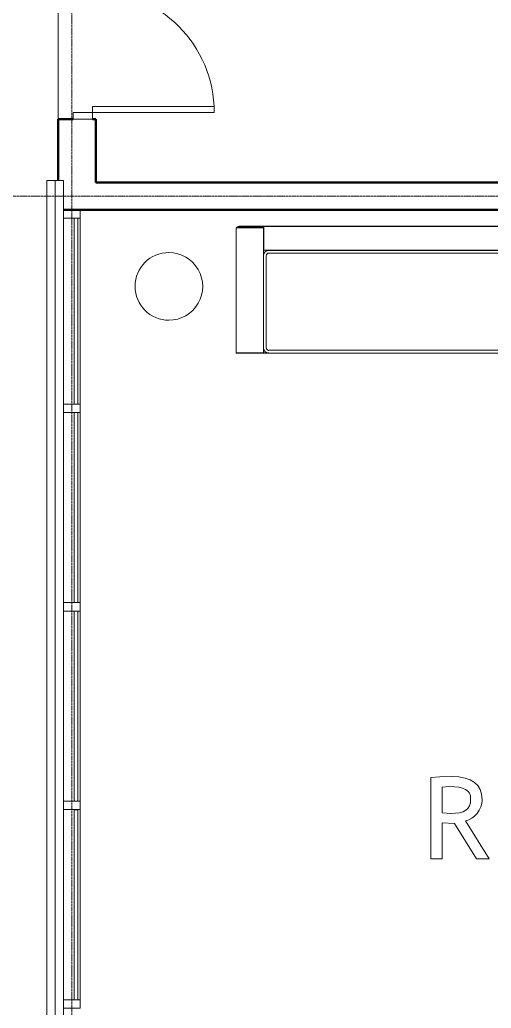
# Model space of a CAD drawing. Header units: inches. Extents: x -1714 to 6424, y -1550 to 970.
# Drawn here: x -1420.2 to -1280.9, y -112.8 to 179.3 of the extents above; entities that cross this region are included whole.
import ezdxf

# ---------------------------------------------------------------- set-up
doc = ezdxf.new("R2010")
doc.units = ezdxf.units.IN
doc.header["$MEASUREMENT"] = 0
doc.linetypes.add('Grid Line 1_2_', pattern=[0.875, 0.5, -0.125, 0.125, -0.125])
for name, color, linetype, lineweight in [('A-DOOR', 31, 'Continuous', 13), ('A-DOOR-FRAM', 31, 'Continuous', 20), ('A-FLOR', 192, 'Continuous', 13), ('A-GENM', 13, 'Continuous', 9), ('A-GLAZ-CURT', 52, 'Continuous', 9), ('A-GLAZ-CWMG', 51, 'Continuous', 9), ('A-WALL', 113, 'Continuous', 13), ('I-FURN', 30, 'Continuous', 9), ('Q-SPCQ', 91, 'Continuous', 9), ('S-BEAM', 12, 'Continuous', 9), ('S-GRID', 1, 'Continuous', 9)]:
    doc.layers.add(name, color=color, linetype=linetype, lineweight=lineweight)

# ---------------------------------------------------------------- blocks, each defined once
blk = doc.blocks.new('System Panel - Glazed-1422706-L1 - Architectural')
at = {"layer": 'A-GLAZ-CURT', "lineweight": 13}
for p, q in [((27.47, 1.75), (-27.47, 1.75)), ((-27.47, 1.75), (-27.47, 0.75)), ((-27.47, 0.75), (27.47, 0.75)), ((27.47, 0.75), (27.47, 1.75))]:
    blk.add_line(p, q, dxfattribs=at)
blk = doc.blocks.new('System Panel - Glazed-1422707-L1 - Architectural')
at = {"layer": 'A-GLAZ-CURT', "lineweight": 13}
for p, q in [((28.09, 1.75), (-28.09, 1.75)), ((-28.09, 1.75), (-28.09, 0.75)), ((-28.09, 0.75), (28.09, 0.75)), ((28.09, 0.75), (28.09, 1.75))]:
    blk.add_line(p, q, dxfattribs=at)
blk = doc.blocks.new('Rectangular Mullion - 2_5_ x 5_ rectangular-1422700-L1 - Architectural')
at = {"layer": 'A-GLAZ-CWMG'}
blk.add_line((-1402.35, 65.77), (-1402.35, 120.71), dxfattribs=at)
blk = doc.blocks.new('Rectangular Mullion - 2_5_ x 5_ rectangular-1422701-L1 - Architectural')
at = {"layer": 'A-GLAZ-CWMG'}
blk.add_line((-1402.35, 7.08), (-1402.35, 63.27), dxfattribs=at)
blk = doc.blocks.new('Rectangular Mullion - 2_5_ x 5_ rectangular-1362697-L1 - Architectural')
at = {"layer": 'A-GLAZ-CWMG', "lineweight": 20}
for p, q in [((-2.5, 2.41), (-2.5, -2.5)), ((0, -2.5), (0, 2.41)), ((-2.5, -2.5), (0, -2.5))]:
    blk.add_line(p, q, dxfattribs=at)
blk = doc.blocks.new('Rectangular Mullion - 2_5_ x 5_ rectangular-1362690-L1 - Architectural')
at = {"layer": 'A-GLAZ-CWMG', "lineweight": 20}
for p, q in [((-1.25, -2.5), (-1.25, 2.41)), ((1.25, 2.41), (1.25, -2.5)), ((1.25, -2.5), (-1.25, -2.5))]:
    blk.add_line(p, q, dxfattribs=at)
blk = doc.blocks.new('Kawneer Versoleil Sunshade - 6_ Blade At 5_-1421183-L1 - Architectural')
at = {"layer": 'A-GENM'}
for p, q in [((-181.02, 2.5), (-181.02, -2.5)), ((187.64, 2.5), (-181.02, 2.5)), ((187.64, 2.5), (-181.02, 2.5)), ((-181.02, -2.5), (187.64, -2.5))]:
    blk.add_line(p, q, dxfattribs=at)
at = {"layer": 'S-BEAM'}
for p, q in [((-181.02, 2.5), (-181.02, -2.5)), ((187.64, 2.5), (-181.02, 2.5)), ((-181.02, 0), (187.64, 0)), ((-181.02, -2.5), (187.64, -2.5))]:
    blk.add_line(p, q, dxfattribs=at)
blk = doc.blocks.new('Door-Passage-Double-Flush - 72_ x 84_-1426335-L1 - Architectural')
at = {"layer": 'A-DOOR', "lineweight": 20}
for p, q in [((-36, 4.8125), (-36, 40.8125)), ((-36, 40.8125), (-34.25, 40.8125)), ((-34.25, 40.8125), (-34.25, 4.8125)), ((36, 40.8125), (34.25, 40.8125)), ((34.25, 40.8125), (34.25, 4.8125)), ((36, 4.8125), (36, 40.8125)), ((-34.25, 4.8125), (-36, 4.8125)), ((34.25, 4.8125), (36, 4.8125))]:
    blk.add_line(p, q, dxfattribs=at)
at = {"layer": 'A-DOOR', "lineweight": 9}
for centre, start, end in [((-36, 4.8125), 360, 90), ((36, 4.8125), 90, 180)]:
    blk.add_arc(centre, 36, start, end, dxfattribs=at)
at = {"layer": 'A-DOOR-FRAM'}
for p, q in [((-36, 4.8125), (-38, 4.8125)), ((-38, 4.8125), (-38, -0.9375)), ((-36, -0.9375), (-36, 4.8125)), ((36, 4.8125), (36, -0.9375)), ((38, 4.8125), (36, 4.8125)), ((38, -0.9375), (38, 4.8125)), ((-38, -0.9375), (-36, -0.9375)), ((36, -0.9375), (38, -0.9375))]:
    blk.add_line(p, q, dxfattribs=at)
blk = doc.blocks.new('3_Seater_Sofa_-_Fully_Parametric_16203 _1_ - 3_Seater_Sofa_-_Fully_Parametric_16203 _1_-V4-L1 - Architectural')
at = {"layer": 'I-FURN'}
for p, q in [((81.95, 37.44), (-81.95, 37.44)), ((79.58, 37.43), (1.57, 37.43)), ((79.58, 36.61), (1.57, 36.61)), ((79.58, 36.61), (1.57, 36.61)), ((79.68, 37.4), (79.62, 37.4)), ((81.16, 37.4), (79.79, 37.4)), ((80.37, 8.66), (80.37, 35.83)), ((80.37, 8.66), (80.37, 35.83)), ((81.16, 36.61), (80.97, 36.61)), ((81.16, 36.61), (80.97, 36.61)), ((81.16, 37.4), (81.16, 3.92)), ((82.65, 37.4), (81.16, 37.4)), ((81.18, 8.66), (81.18, 35.83)), ((85.88, 37.44), (81.95, 37.44)), ((83.24, 37.4), (82.65, 37.4)), ((88.55, 37.4), (83.24, 37.4)), ((87.24, 37.44), (86.22, 37.44)), ((88.44, 37.44), (87.57, 37.44)), ((88.54, 37.4), (88.5, 37.41)), ((89.03, 37.4), (88.55, 37.4)), ((89.23, 37.4), (89.03, 37.4)), ((89.23, 0.39), (89.23, 37.4)), ((89.27, 0.98), (89.27, 36.42)), ((81.12, 7.03), (-81.12, 7.03)), ((1.57, 7.87), (79.58, 7.87)), ((1.57, 7.87), (79.58, 7.87)), ((1.57, 7.06), (79.58, 7.06)), ((81.12, 4.66), (81.12, 7.03)), ((81.08, 3.92), (81.08, 0.79)), ((81.12, 4.12), (81.12, 4.66)), ((81.12, 3.92), (81.12, 4.11)), ((81.12, 3.92), (81.12, 0.79)), ((81.16, 0.79), (81.16, 3.92)), ((-81.12, 0), (81.12, 0)), ((81.12, 0.58), (81.12, 0.79)), ((81.12, 0), (81.12, 0.52)), ((81.12, 0), (88.25, 0)), ((81.16, 0.79), (81.16, 0.39)), ((81.16, 0.39), (82.65, 0.39)), ((81.2, 0.43), (81.2, 0.43)), ((81.95, 0.35), (84.21, 0.35)), ((82.65, 0.39), (83.24, 0.39)), ((83.24, 0.39), (88.55, 0.39)), ((84.54, 0.35), (85.55, 0.35)), ((85.89, 0.35), (88.44, 0.35)), ((88.55, 0.39), (89.03, 0.39)), ((89.03, 0.39), (89.23, 0.39)), ((-88.25, -0.04), (88.25, -0.04))]:
    blk.add_line(p, q, dxfattribs=at)
at = {"layer": 'I-FURN', "flags": 128}
for points in [[(81.18, 35.83), (81.18, 35.89), (81.18, 35.95), (81.17, 36.02), (81.16, 36.08), (81.15, 36.14), (81.14, 36.21), (81.12, 36.27), (81.1, 36.33), (81.08, 36.39), (81.06, 36.45), (81.03, 36.51), (81, 36.57), (80.97, 36.62), (80.94, 36.68), (80.91, 36.73), (80.87, 36.78), (80.83, 36.83), (80.79, 36.88), (80.74, 36.93), (80.7, 36.97), (80.65, 37.02), (80.6, 37.06), (80.55, 37.1), (80.5, 37.14), (80.45, 37.17), (80.39, 37.21), (80.34, 37.24), (80.28, 37.27), (80.22, 37.29), (80.16, 37.32), (80.1, 37.34), (80.04, 37.36), (79.98, 37.38), (79.92, 37.39), (79.86, 37.4), (79.79, 37.41), (79.73, 37.42), (79.67, 37.42), (79.6, 37.43), (79.58, 37.43)], [(80.94, 36.68), (80.91, 36.73), (80.87, 36.78), (80.83, 36.83), (80.79, 36.88), (80.74, 36.93), (80.7, 36.97), (80.65, 37.02), (80.6, 37.06), (80.55, 37.1), (80.5, 37.14), (80.45, 37.17), (80.39, 37.21), (80.34, 37.24), (80.28, 37.27), (80.22, 37.29), (80.16, 37.32), (80.1, 37.34), (80.04, 37.36), (79.98, 37.38), (79.92, 37.39), (79.86, 37.4), (79.79, 37.41), (79.73, 37.42), (79.67, 37.42), (79.6, 37.43)], [(81.18, 35.83), (81.18, 35.89), (81.18, 35.95), (81.17, 36.02), (81.16, 36.08), (81.15, 36.14), (81.14, 36.21), (81.12, 36.27), (81.1, 36.33), (81.08, 36.39), (81.06, 36.45), (81.03, 36.51), (81, 36.57), (80.97, 36.62), (80.94, 36.68)], [(81.16, 37.4), (81.16, 37.4), (81.16, 37.4), (81.16, 37.41), (81.16, 37.41), (81.16, 37.41), (81.16, 37.41), (81.16, 37.41), (81.16, 37.41), (81.16, 37.42), (81.16, 37.42), (81.16, 37.42), (81.16, 37.42), (81.16, 37.42), (81.17, 37.42), (81.17, 37.42), (81.17, 37.43), (81.17, 37.43), (81.17, 37.43), (81.17, 37.43), (81.17, 37.43), (81.17, 37.43), (81.17, 37.43), (81.18, 37.43), (81.18, 37.43), (81.18, 37.43), (81.18, 37.44), (81.18, 37.44), (81.18, 37.44), (81.18, 37.44), (81.18, 37.44), (81.19, 37.44), (81.19, 37.44), (81.19, 37.44), (81.19, 37.44), (81.19, 37.44), (81.19, 37.44), (81.2, 37.44), (81.2, 37.44), (81.2, 37.44), (81.2, 37.44)], [(81.2, 37.36), (81.2, 37.36), (81.19, 37.36), (81.19, 37.36), (81.19, 37.36), (81.19, 37.36), (81.19, 37.36), (81.19, 37.36), (81.19, 37.36), (81.18, 37.37), (81.18, 37.37), (81.18, 37.37), (81.18, 37.37), (81.18, 37.37), (81.18, 37.37), (81.18, 37.37), (81.17, 37.37), (81.17, 37.37), (81.17, 37.37), (81.17, 37.37), (81.17, 37.38), (81.17, 37.38), (81.17, 37.38), (81.17, 37.38), (81.17, 37.38), (81.17, 37.38), (81.16, 37.38), (81.16, 37.38), (81.16, 37.39), (81.16, 37.39), (81.16, 37.39), (81.16, 37.39), (81.16, 37.39), (81.16, 37.39), (81.16, 37.39), (81.16, 37.4), (81.16, 37.4), (81.16, 37.4), (81.16, 37.4), (81.16, 37.4)], [(81.2, 37.44), (81.2, 37.44), (81.2, 37.44), (81.2, 37.44), (81.21, 37.44), (81.21, 37.44), (81.22, 37.44), (81.23, 37.44), (81.24, 37.44), (81.25, 37.44), (81.26, 37.44), (81.27, 37.44), (81.28, 37.44), (81.3, 37.44), (81.31, 37.44), (81.33, 37.44), (81.35, 37.44), (81.37, 37.44), (81.38, 37.44), (81.4, 37.44), (81.43, 37.44), (81.45, 37.44), (81.47, 37.44), (81.49, 37.44), (81.52, 37.44), (81.54, 37.44), (81.57, 37.44), (81.59, 37.44), (81.62, 37.44), (81.65, 37.44), (81.68, 37.44), (81.7, 37.44), (81.73, 37.44), (81.76, 37.44), (81.79, 37.44), (81.82, 37.44), (81.85, 37.44), (81.88, 37.44), (81.91, 37.44), (81.94, 37.44), (81.95, 37.44)], [(82.68, 37.44), (82.37, 37.44), (82.09, 37.44), (81.85, 37.44), (81.64, 37.44), (81.48, 37.44), (81.35, 37.44), (81.26, 37.44), (81.21, 37.44), (81.2, 37.44)], [(81.2, 37.36), (81.2, 37.36), (81.2, 37.36)], [(81.2, 37.36), (81.22, 37.36), (81.28, 37.36), (81.37, 37.36), (81.51, 37.36), (81.68, 37.36), (81.9, 37.36), (82.15, 37.36), (82.43, 37.36), (82.68, 37.36)], [(83.25, 37.44), (83.22, 37.44), (83.19, 37.44), (83.16, 37.44), (83.13, 37.44), (83.1, 37.44), (83.08, 37.44), (83.05, 37.44), (83.02, 37.44), (83, 37.44), (82.97, 37.44), (82.95, 37.44), (82.92, 37.44), (82.9, 37.44), (82.88, 37.44), (82.86, 37.44), (82.83, 37.44), (82.82, 37.44), (82.8, 37.44), (82.78, 37.44), (82.76, 37.44), (82.75, 37.44), (82.73, 37.44), (82.72, 37.44), (82.7, 37.44), (82.69, 37.44), (82.68, 37.44)], [(82.68, 37.36), (82.7, 37.36), (82.71, 37.36), (82.72, 37.36), (82.73, 37.36), (82.75, 37.36), (82.77, 37.36), (82.78, 37.36), (82.8, 37.36), (82.82, 37.36), (82.84, 37.36), (82.86, 37.36), (82.88, 37.36), (82.91, 37.36), (82.93, 37.36), (82.95, 37.36), (82.98, 37.36), (83, 37.36), (83.03, 37.36), (83.06, 37.36), (83.08, 37.36), (83.11, 37.36), (83.14, 37.36), (83.17, 37.36), (83.2, 37.36), (83.22, 37.36), (83.25, 37.36)], [(88.54, 37.44), (87.79, 37.44), (87.03, 37.44), (86.28, 37.44), (85.52, 37.44), (84.77, 37.44), (84.02, 37.44), (83.27, 37.44), (83.25, 37.44)], [(83.25, 37.36), (83.99, 37.36), (84.74, 37.36), (85.5, 37.36), (86.25, 37.36), (87.01, 37.36), (87.76, 37.36), (88.52, 37.36), (88.54, 37.36)], [(88.44, 37.44), (88.47, 37.44), (88.5, 37.44), (88.53, 37.44), (88.56, 37.44), (88.59, 37.44), (88.62, 37.44)], [(89.01, 37.44), (88.97, 37.44), (88.92, 37.44), (88.88, 37.44), (88.83, 37.44), (88.79, 37.44), (88.74, 37.44), (88.7, 37.44), (88.65, 37.44), (88.6, 37.44), (88.56, 37.44), (88.54, 37.44)], [(88.54, 37.36), (88.59, 37.36), (88.64, 37.36), (88.69, 37.36), (88.73, 37.36), (88.78, 37.36), (88.82, 37.36), (88.87, 37.36), (88.91, 37.36), (88.95, 37.36), (89, 37.36), (89.01, 37.36)], [(88.96, 37.44), (88.98, 37.44), (89, 37.44), (89.02, 37.44), (89.04, 37.44), (89.06, 37.44), (89.07, 37.44), (89.09, 37.44), (89.1, 37.44), (89.12, 37.44), (89.13, 37.44), (89.14, 37.44), (89.15, 37.44), (89.16, 37.44), (89.17, 37.44), (89.17, 37.44), (89.18, 37.44), (89.18, 37.44), (89.19, 37.44), (89.19, 37.44), (89.19, 37.44)], [(89.19, 37.44), (89.19, 37.44), (89.19, 37.44), (89.19, 37.44), (89.19, 37.44), (89.18, 37.44), (89.18, 37.44), (89.18, 37.44), (89.17, 37.44), (89.17, 37.44), (89.16, 37.44), (89.16, 37.44), (89.15, 37.44), (89.14, 37.44), (89.14, 37.44), (89.13, 37.44), (89.12, 37.44), (89.11, 37.44), (89.1, 37.44), (89.09, 37.44), (89.08, 37.44), (89.07, 37.44), (89.06, 37.44), (89.05, 37.44), (89.04, 37.44), (89.03, 37.44), (89.02, 37.44), (89.01, 37.44)], [(89.01, 37.36), (89.02, 37.36), (89.03, 37.36), (89.04, 37.36), (89.05, 37.36), (89.07, 37.36), (89.08, 37.36), (89.09, 37.36), (89.1, 37.36), (89.11, 37.36), (89.11, 37.36), (89.12, 37.36), (89.13, 37.36), (89.14, 37.36), (89.15, 37.36), (89.15, 37.36), (89.16, 37.36), (89.16, 37.36), (89.17, 37.36), (89.17, 37.36), (89.18, 37.36), (89.18, 37.36), (89.18, 37.36), (89.19, 37.36), (89.19, 37.36), (89.19, 37.36), (89.19, 37.36), (89.19, 37.36)], [(89.19, 37.44), (89.19, 37.44), (89.19, 37.44), (89.2, 37.44), (89.2, 37.44), (89.2, 37.44), (89.2, 37.44), (89.2, 37.44), (89.2, 37.44), (89.21, 37.44), (89.21, 37.44), (89.21, 37.44), (89.21, 37.44), (89.21, 37.44), (89.21, 37.43), (89.21, 37.43), (89.21, 37.43), (89.22, 37.43), (89.22, 37.43), (89.22, 37.43), (89.22, 37.43), (89.22, 37.43), (89.22, 37.43), (89.22, 37.43), (89.22, 37.42), (89.22, 37.42), (89.23, 37.42), (89.23, 37.42), (89.23, 37.42), (89.23, 37.42), (89.23, 37.42), (89.23, 37.41), (89.23, 37.41), (89.23, 37.41), (89.23, 37.41), (89.23, 37.41), (89.23, 37.41), (89.23, 37.41), (89.23, 37.4)], [(89.27, 36.42), (89.27, 36.46), (89.27, 36.5), (89.26, 36.54), (89.26, 36.58), (89.25, 36.62), (89.24, 36.66), (89.23, 36.7)], [(89.27, 36.42), (89.27, 36.46), (89.27, 36.5), (89.26, 36.54), (89.26, 36.58), (89.25, 36.62)], [(79.58, 7.06), (79.65, 7.06), (79.71, 7.07), (79.78, 7.07), (79.84, 7.08), (79.9, 7.09), (79.97, 7.11), (80.03, 7.12), (80.09, 7.14), (80.15, 7.16), (80.21, 7.19), (80.27, 7.21), (80.32, 7.24), (80.38, 7.27), (80.43, 7.31), (80.49, 7.34), (80.54, 7.38), (80.59, 7.42), (80.64, 7.46), (80.69, 7.5), (80.73, 7.55), (80.78, 7.59), (80.82, 7.64), (80.86, 7.69), (80.9, 7.74), (80.93, 7.8), (80.96, 7.85), (81, 7.91), (81.02, 7.96), (81.05, 8.02), (81.08, 8.08), (81.1, 8.14), (81.12, 8.2), (81.13, 8.26), (81.15, 8.33), (81.16, 8.39), (81.17, 8.45), (81.18, 8.52), (81.18, 8.58), (81.18, 8.64), (81.18, 8.66)], [(79.58, 7.06), (79.65, 7.06), (79.71, 7.07), (79.78, 7.07), (79.84, 7.08), (79.9, 7.09), (79.97, 7.11), (80.03, 7.12), (80.09, 7.14), (80.15, 7.16), (80.21, 7.19), (80.27, 7.21), (80.32, 7.24), (80.38, 7.27), (80.43, 7.31), (80.49, 7.34), (80.54, 7.38), (80.59, 7.42), (80.64, 7.46), (80.69, 7.5), (80.73, 7.55), (80.78, 7.59), (80.82, 7.64), (80.86, 7.69), (80.9, 7.74), (80.93, 7.8)], [(80.96, 7.85), (81, 7.91), (81.02, 7.96), (81.05, 8.02), (81.08, 8.08), (81.1, 8.14), (81.12, 8.2), (81.13, 8.26), (81.15, 8.33), (81.16, 8.39), (81.17, 8.45), (81.18, 8.52), (81.18, 8.58), (81.18, 8.64)], [(81.08, 6.99), (81.08, 6.99), (81.08, 6.99), (81.08, 6.99), (81.08, 6.99), (81.08, 6.99), (81.08, 7), (81.08, 7), (81.08, 7), (81.08, 7), (81.08, 7), (81.08, 7), (81.09, 7.01), (81.09, 7.01), (81.09, 7.01), (81.09, 7.01), (81.09, 7.01), (81.09, 7.01), (81.09, 7.01), (81.09, 7.01), (81.09, 7.02), (81.09, 7.02), (81.1, 7.02), (81.1, 7.02), (81.1, 7.02), (81.1, 7.02), (81.1, 7.02), (81.1, 7.02), (81.1, 7.02), (81.1, 7.02), (81.11, 7.02), (81.11, 7.02), (81.11, 7.02), (81.11, 7.03), (81.11, 7.03), (81.11, 7.03), (81.12, 7.03), (81.12, 7.03), (81.12, 7.03), (81.12, 7.03), (81.12, 7.03), (81.12, 7.03), (81.12, 7.03), (81.13, 7.03), (81.13, 7.03), (81.13, 7.03), (81.13, 7.02), (81.13, 7.02), (81.13, 7.02), (81.14, 7.02), (81.14, 7.02), (81.14, 7.02), (81.14, 7.02), (81.14, 7.02), (81.14, 7.02), (81.14, 7.02), (81.14, 7.02), (81.15, 7.02), (81.15, 7.02), (81.15, 7.01), (81.15, 7.01), (81.15, 7.01), (81.15, 7.01), (81.15, 7.01), (81.15, 7.01), (81.15, 7.01), (81.15, 7.01), (81.16, 7), (81.16, 7), (81.16, 7), (81.16, 7), (81.16, 7), (81.16, 7), (81.16, 7), (81.16, 6.99), (81.16, 6.99), (81.16, 6.99), (81.16, 6.99), (81.16, 6.99), (81.16, 6.99)], [(81.08, 6.99), (81.08, 6.95), (81.08, 6.85), (81.08, 6.67), (81.08, 6.42), (81.08, 6.11), (81.08, 5.72), (81.08, 5.27), (81.08, 4.75), (81.08, 4.63)], [(81.08, 6.9), (81.08, 6.98), (81.08, 6.99)], [(81.16, 6.99), (81.16, 6.95), (81.16, 6.9)], [(81.16, 4.63), (81.16, 5.16), (81.16, 5.63), (81.16, 6.03), (81.16, 6.36), (81.16, 6.62), (81.16, 6.81), (81.16, 6.93), (81.16, 6.99), (81.16, 6.99)], [(81.08, 4.63), (81.08, 4.62), (81.08, 4.61), (81.08, 4.59), (81.08, 4.58), (81.08, 4.56), (81.08, 4.55), (81.08, 4.53), (81.08, 4.51), (81.08, 4.5), (81.08, 4.48), (81.08, 4.46), (81.08, 4.44), (81.08, 4.41), (81.08, 4.39), (81.08, 4.37), (81.08, 4.34), (81.08, 4.32), (81.08, 4.29), (81.08, 4.27), (81.08, 4.24), (81.08, 4.21), (81.08, 4.18), (81.08, 4.16), (81.08, 4.13), (81.08, 4.1), (81.08, 4.07), (81.08, 4.04), (81.08, 4.01), (81.08, 3.98), (81.08, 3.95), (81.08, 3.92), (81.08, 3.92)], [(81.16, 3.92), (81.16, 3.95), (81.16, 3.98), (81.16, 4.01), (81.16, 4.04), (81.16, 4.07), (81.16, 4.1), (81.16, 4.13), (81.16, 4.15), (81.16, 4.18), (81.16, 4.21), (81.16, 4.24), (81.16, 4.26), (81.16, 4.29), (81.16, 4.32), (81.16, 4.34), (81.16, 4.37), (81.16, 4.39), (81.16, 4.41), (81.16, 4.43), (81.16, 4.46), (81.16, 4.48), (81.16, 4.5), (81.16, 4.51), (81.16, 4.53), (81.16, 4.55), (81.16, 4.56), (81.16, 4.58), (81.16, 4.59), (81.16, 4.6), (81.16, 4.62), (81.16, 4.63), (81.16, 4.63)], [(81.08, 0.79), (81.08, 0.76), (81.08, 0.73), (81.08, 0.7), (81.08, 0.67), (81.08, 0.64), (81.08, 0.61), (81.08, 0.58), (81.08, 0.55), (81.08, 0.52), (81.08, 0.5), (81.08, 0.47), (81.08, 0.44), (81.08, 0.42), (81.08, 0.39), (81.08, 0.37), (81.08, 0.34), (81.08, 0.32), (81.08, 0.29), (81.08, 0.27), (81.08, 0.25), (81.08, 0.23), (81.08, 0.21), (81.08, 0.19), (81.08, 0.17), (81.08, 0.16), (81.08, 0.14), (81.08, 0.13), (81.08, 0.11), (81.08, 0.1), (81.08, 0.09), (81.08, 0.08), (81.08, 0.07), (81.08, 0.06), (81.08, 0.06), (81.08, 0.05), (81.08, 0.05), (81.08, 0.04), (81.08, 0.04), (81.08, 0.04)], [(81.16, 0.04), (81.16, 0.04), (81.16, 0.04), (81.16, 0.03), (81.16, 0.03), (81.16, 0.03), (81.16, 0.03), (81.16, 0.03), (81.16, 0.03), (81.16, 0.03), (81.16, 0.02), (81.16, 0.02), (81.16, 0.02), (81.15, 0.02), (81.15, 0.02), (81.15, 0.02), (81.15, 0.02), (81.15, 0.01), (81.15, 0.01), (81.15, 0.01), (81.15, 0.01), (81.15, 0.01), (81.15, 0.01), (81.14, 0.01), (81.14, 0.01), (81.14, 0.01), (81.14, 0.01), (81.14, 0), (81.14, 0), (81.14, 0), (81.13, 0), (81.13, 0), (81.13, 0), (81.13, 0), (81.13, 0), (81.13, 0), (81.13, 0), (81.12, 0), (81.12, 0)], [(81.16, 0.04), (81.16, 0.04), (81.16, 0.04), (81.16, 0.04), (81.16, 0.05), (81.16, 0.05), (81.16, 0.06), (81.16, 0.07), (81.16, 0.08), (81.16, 0.09), (81.16, 0.1), (81.16, 0.11), (81.16, 0.12), (81.16, 0.14), (81.16, 0.15), (81.16, 0.17), (81.16, 0.19), (81.16, 0.21), (81.16, 0.23), (81.16, 0.25), (81.16, 0.27), (81.16, 0.29), (81.16, 0.31), (81.16, 0.33), (81.16, 0.36), (81.16, 0.38), (81.16, 0.41), (81.16, 0.43), (81.16, 0.46), (81.16, 0.49), (81.16, 0.52), (81.16, 0.54), (81.16, 0.57), (81.16, 0.6), (81.16, 0.63), (81.16, 0.66), (81.16, 0.69), (81.16, 0.72), (81.16, 0.75), (81.16, 0.78), (81.16, 0.79)], [(81.16, 0.39), (81.16, 0.4), (81.16, 0.4), (81.16, 0.4), (81.16, 0.4), (81.16, 0.4), (81.16, 0.4), (81.16, 0.4), (81.16, 0.41), (81.16, 0.41), (81.16, 0.41), (81.16, 0.41), (81.16, 0.41), (81.16, 0.41), (81.17, 0.41), (81.17, 0.42), (81.17, 0.42), (81.17, 0.42), (81.17, 0.42), (81.17, 0.42), (81.17, 0.42), (81.17, 0.42), (81.17, 0.42), (81.18, 0.43), (81.18, 0.43), (81.18, 0.43), (81.18, 0.43), (81.18, 0.43), (81.18, 0.43), (81.18, 0.43), (81.18, 0.43), (81.19, 0.43), (81.19, 0.43), (81.19, 0.43), (81.19, 0.43), (81.19, 0.43), (81.19, 0.43), (81.2, 0.43), (81.2, 0.43), (81.2, 0.43)], [(81.2, 0.35), (81.2, 0.35), (81.2, 0.35), (81.19, 0.35), (81.19, 0.35), (81.19, 0.36), (81.19, 0.36), (81.19, 0.36), (81.19, 0.36), (81.19, 0.36), (81.18, 0.36), (81.18, 0.36), (81.18, 0.36), (81.18, 0.36), (81.18, 0.36), (81.18, 0.36), (81.18, 0.36), (81.17, 0.36), (81.17, 0.36), (81.17, 0.37), (81.17, 0.37), (81.17, 0.37), (81.17, 0.37), (81.17, 0.37), (81.17, 0.37), (81.17, 0.37), (81.17, 0.37), (81.16, 0.38), (81.16, 0.38), (81.16, 0.38), (81.16, 0.38), (81.16, 0.38), (81.16, 0.38), (81.16, 0.38), (81.16, 0.39), (81.16, 0.39), (81.16, 0.39), (81.16, 0.39), (81.16, 0.39), (81.16, 0.39), (81.16, 0.39)], [(81.16, 0.39), (81.16, 0.37), (81.16, 0.34), (81.16, 0.32), (81.16, 0.29), (81.16, 0.27), (81.16, 0.25), (81.16, 0.23), (81.16, 0.21), (81.16, 0.19), (81.16, 0.17), (81.16, 0.16), (81.16, 0.14), (81.16, 0.13), (81.16, 0.11), (81.16, 0.1), (81.16, 0.09), (81.16, 0.08), (81.16, 0.07), (81.16, 0.06), (81.16, 0.06), (81.16, 0.05), (81.16, 0.05), (81.16, 0.04), (81.16, 0.04), (81.16, 0.04)], [(82.68, 0.43), (82.37, 0.43), (82.09, 0.43), (81.85, 0.43), (81.64, 0.43), (81.48, 0.43), (81.35, 0.43), (81.26, 0.43), (81.21, 0.43), (81.2, 0.43)], [(81.95, 0.35), (81.92, 0.35), (81.89, 0.35), (81.86, 0.35), (81.83, 0.35), (81.8, 0.35), (81.77, 0.35), (81.74, 0.35), (81.71, 0.35), (81.68, 0.35), (81.66, 0.35), (81.63, 0.35), (81.6, 0.35), (81.58, 0.35), (81.55, 0.35), (81.52, 0.35), (81.5, 0.35), (81.48, 0.35), (81.45, 0.35), (81.43, 0.35), (81.41, 0.35), (81.39, 0.35), (81.37, 0.35), (81.35, 0.35), (81.33, 0.35), (81.32, 0.35), (81.3, 0.35), (81.29, 0.35), (81.27, 0.35), (81.26, 0.35), (81.25, 0.35), (81.24, 0.35), (81.23, 0.35), (81.22, 0.35), (81.22, 0.35), (81.21, 0.35), (81.21, 0.35), (81.2, 0.35), (81.2, 0.35), (81.2, 0.35)], [(81.2, 0.35), (81.22, 0.35), (81.28, 0.35), (81.37, 0.35), (81.51, 0.35), (81.68, 0.35), (81.9, 0.35), (82.15, 0.35), (82.43, 0.35), (82.68, 0.35)], [(83.25, 0.43), (83.22, 0.43), (83.19, 0.43), (83.16, 0.43), (83.13, 0.43), (83.1, 0.43), (83.08, 0.43), (83.05, 0.43), (83.02, 0.43), (83, 0.43), (82.97, 0.43), (82.95, 0.43), (82.92, 0.43), (82.9, 0.43), (82.88, 0.43), (82.86, 0.43), (82.83, 0.43), (82.82, 0.43), (82.8, 0.43), (82.78, 0.43), (82.76, 0.43), (82.75, 0.43), (82.73, 0.43), (82.72, 0.43), (82.7, 0.43), (82.69, 0.43), (82.68, 0.43)], [(82.68, 0.35), (82.7, 0.35), (82.71, 0.35), (82.72, 0.35), (82.73, 0.35), (82.75, 0.35), (82.77, 0.35), (82.78, 0.35), (82.8, 0.35), (82.82, 0.35), (82.84, 0.35), (82.86, 0.35), (82.88, 0.35), (82.91, 0.35), (82.93, 0.35), (82.95, 0.35), (82.98, 0.35), (83, 0.35), (83.03, 0.35), (83.06, 0.35), (83.08, 0.35), (83.11, 0.35), (83.14, 0.35), (83.17, 0.35), (83.2, 0.35), (83.22, 0.35), (83.25, 0.35)], [(88.54, 0.43), (87.79, 0.43), (87.03, 0.43), (86.28, 0.43), (85.52, 0.43), (84.77, 0.43), (84.02, 0.43), (83.27, 0.43), (83.25, 0.43)], [(83.25, 0.35), (83.99, 0.35), (84.74, 0.35), (85.5, 0.35), (86.25, 0.35), (87.01, 0.35), (87.76, 0.35), (88.52, 0.35), (88.54, 0.35)], [(88.25, -0.04), (88.29, -0.04), (88.33, -0.04), (88.37, -0.03), (88.41, -0.03), (88.45, -0.02), (88.49, -0.01), (88.53, 0), (88.57, 0.01), (88.61, 0.03), (88.64, 0.04), (88.68, 0.06), (88.72, 0.08), (88.75, 0.1), (88.79, 0.12), (88.82, 0.14), (88.86, 0.16), (88.89, 0.19), (88.92, 0.21), (88.95, 0.24), (88.98, 0.27), (89.01, 0.3), (89.04, 0.33), (89.06, 0.36), (89.08, 0.4)], [(88.63, 0.35), (88.6, 0.35), (88.57, 0.35), (88.54, 0.35), (88.51, 0.35), (88.48, 0.35), (88.45, 0.35), (88.44, 0.35)], [(89.01, 0.43), (88.97, 0.43), (88.92, 0.43), (88.88, 0.43), (88.83, 0.43), (88.79, 0.43), (88.74, 0.43), (88.7, 0.43), (88.65, 0.43), (88.6, 0.43), (88.56, 0.43), (88.54, 0.43)], [(88.54, 0.35), (88.59, 0.35), (88.64, 0.35), (88.69, 0.35), (88.73, 0.35), (88.78, 0.35), (88.82, 0.35), (88.87, 0.35), (88.91, 0.35), (88.95, 0.35), (89, 0.35), (89.01, 0.35)], [(88.82, 0.14), (88.86, 0.16), (88.89, 0.19), (88.92, 0.21), (88.95, 0.24), (88.98, 0.27), (89.01, 0.3), (89.04, 0.33), (89.06, 0.36), (89.08, 0.4)], [(89.19, 0.35), (89.19, 0.35), (89.19, 0.35), (89.19, 0.35), (89.18, 0.35), (89.18, 0.35), (89.17, 0.35), (89.16, 0.35), (89.15, 0.35), (89.14, 0.35), (89.13, 0.35), (89.12, 0.35), (89.11, 0.35), (89.09, 0.35), (89.08, 0.35), (89.06, 0.35), (89.04, 0.35), (89.02, 0.35), (89.01, 0.35), (88.99, 0.35), (88.96, 0.35), (88.94, 0.35)], [(89.19, 0.43), (89.19, 0.43), (89.19, 0.43), (89.19, 0.43), (89.19, 0.43), (89.18, 0.43), (89.18, 0.43), (89.18, 0.43), (89.17, 0.43), (89.17, 0.43), (89.16, 0.43), (89.16, 0.43), (89.15, 0.43), (89.14, 0.43), (89.14, 0.43), (89.13, 0.43), (89.12, 0.43), (89.11, 0.43), (89.1, 0.43), (89.09, 0.43), (89.08, 0.43), (89.07, 0.43), (89.06, 0.43), (89.05, 0.43), (89.04, 0.43), (89.03, 0.43), (89.02, 0.43), (89.01, 0.43)], [(89.01, 0.35), (89.02, 0.35), (89.03, 0.35), (89.04, 0.35), (89.05, 0.35), (89.07, 0.35), (89.08, 0.35), (89.09, 0.35), (89.1, 0.35), (89.11, 0.35), (89.11, 0.35), (89.12, 0.35), (89.13, 0.35), (89.14, 0.35), (89.15, 0.35), (89.15, 0.35), (89.16, 0.35), (89.16, 0.35), (89.17, 0.35), (89.17, 0.35), (89.18, 0.35), (89.18, 0.35), (89.18, 0.35), (89.19, 0.35), (89.19, 0.35), (89.19, 0.35), (89.19, 0.35), (89.19, 0.35)], [(89.23, 0.39), (89.23, 0.39), (89.23, 0.39), (89.23, 0.39), (89.23, 0.39), (89.23, 0.38), (89.23, 0.38), (89.23, 0.38), (89.23, 0.38), (89.23, 0.38), (89.23, 0.38), (89.23, 0.38), (89.23, 0.37), (89.22, 0.37), (89.22, 0.37), (89.22, 0.37), (89.22, 0.37), (89.22, 0.37), (89.22, 0.37), (89.22, 0.37), (89.22, 0.36), (89.22, 0.36), (89.21, 0.36), (89.21, 0.36), (89.21, 0.36), (89.21, 0.36), (89.21, 0.36), (89.21, 0.36), (89.21, 0.36), (89.21, 0.36), (89.2, 0.36), (89.2, 0.36), (89.2, 0.36), (89.2, 0.36), (89.2, 0.35), (89.2, 0.35), (89.19, 0.35), (89.19, 0.35), (89.19, 0.35), (89.19, 0.35)], [(89.23, 0.69), (89.24, 0.73), (89.25, 0.77), (89.25, 0.81), (89.26, 0.85), (89.27, 0.89), (89.27, 0.93), (89.27, 0.97), (89.27, 0.98)], [(89.25, 0.81), (89.26, 0.85), (89.27, 0.89), (89.27, 0.93), (89.27, 0.97), (89.27, 0.98)], [(88.25, -0.04), (88.29, -0.04), (88.33, -0.04), (88.37, -0.03), (88.41, -0.03), (88.45, -0.02)]]:
    blk.add_lwpolyline(points, dxfattribs=at)
at = {"layer": 'I-FURN'}
for centre, radius, start, end in [((79.58, 35.83), 0.787, 360, 90), ((79.58, 35.83), 0.787, 0, 90), ((79.58, 8.66), 0.787, 270, 360), ((79.58, 8.66), 0.787, 270, 360), ((88.25, 0.98), 0.984, 270, 278.8972), ((88.25, 0.98), 0.983, 270, 278.6625), ((88.25, 0.98), 0.983, 270, 278.6625), ((88.25, 0.98), 0.984, 270, 278.8972), ((88.25, 0.98), 0.983, 300, 315)]:
    blk.add_arc(centre, radius, start, end, dxfattribs=at)
for points in [[(81.13, 6.94), (81.13, 6.94), (81.14, 6.94), (81.14, 6.93), (81.15, 6.93), (81.15, 6.93), (81.16, 6.92), (81.16, 6.91), (81.16, 6.91), (81.16, 6.91), (81.16, 6.9)], [(81.16, 6.9), (81.16, 6.9), (81.16, 6.9), (81.16, 6.89), (81.16, 6.89), (81.15, 6.88), (81.15, 6.88), (81.14, 6.87), (81.14, 6.87), (81.13, 6.87), (81.13, 6.87)]]:
    blk.add_open_spline(points, degree=3, dxfattribs=at)
blk = doc.blocks.new('Nemschoff_Steps_866-T7_TableFreestanding - Left Stand -T8-1456986-L1 - Architectural')
at = {"layer": 'I-FURN'}
for start, end in [(360, 180), (180, 360)]:
    blk.add_arc((0, 0), 10, start, end, dxfattribs=at)

msp = doc.modelspace()

# ---------------------------------------------------------------- linework, layer by layer
at = {"layer": 'A-FLOR'}
msp.add_line((-1408.85079, 225.96004), (-1408.85079, 149.96004), dxfattribs=at)
at = {"layer": 'A-GENM'}
for p, q in [((-1296.05088, -44.45247), (-1298.67522, -44.5737)), ((-1298.67522, -44.5737), (-1298.67522, -68.6547)), ((-1292.49607, -44.33125), (-1296.05088, -44.45247)), ((-1290.40587, -44.43793), (-1292.49607, -44.33125)), ((-1288.59437, -44.75799), (-1290.40587, -44.43793)), ((-1287.06156, -45.29142), (-1288.59437, -44.75799)), ((-1285.80745, -46.03822), (-1287.06156, -45.29142)), ((-1284.83202, -46.99838), (-1285.80745, -46.03822)), ((-1295.32026, -47.43065), (-1293.27583, -47.26684)), ((-1295.32026, -55.07105), (-1295.32026, -47.43065)), ((-1293.27583, -47.26684), (-1291.73862, -47.3211)), ((-1291.73862, -47.3211), (-1290.42297, -47.48389)), ((-1290.42297, -47.48389), (-1289.32888, -47.75522)), ((-1289.32888, -47.75522), (-1288.45636, -48.13506)), ((-1288.45636, -48.13506), (-1287.78983, -48.63819)), ((-1287.78983, -48.63819), (-1287.31374, -49.27932)), ((-1287.31374, -49.27932), (-1287.02808, -50.05847)), ((-1284.13529, -48.17192), (-1284.83202, -46.99838)), ((-1283.71725, -49.55883), (-1284.13529, -48.17192)), ((-1283.57791, -51.15911), (-1283.71725, -49.55883)), ((-1287.02173, -52.08304), (-1287.28835, -53.00696)), ((-1287.02808, -50.05847), (-1286.93286, -50.97564)), ((-1286.93286, -50.97564), (-1287.02173, -52.08304)), ((-1283.93748, -53.29364), (-1283.6678, -52.25464)), ((-1283.6678, -52.25464), (-1283.57791, -51.15911)), ((-1292.89578, -55.23487), (-1295.32026, -55.07105)), ((-1291.44232, -55.17671), (-1292.89578, -55.23487)), ((-1290.201, -55.00225), (-1291.44232, -55.17671)), ((-1289.17182, -54.71147), (-1290.201, -55.00225)), ((-1288.35479, -54.30439), (-1289.17182, -54.71147)), ((-1287.7327, -53.74741), (-1288.35479, -54.30439)), ((-1287.28835, -53.00696), (-1287.7327, -53.74741)), ((-1285.76915, -56.01504), (-1285.01621, -55.2021)), ((-1285.01621, -55.2021), (-1284.38695, -54.27613)), ((-1284.38695, -54.27613), (-1283.93748, -53.29364)), ((-1295.32026, -68.6547), (-1295.32026, -58.00664)), ((-1295.32026, -58.00664), (-1291.73596, -58.17045)), ((-1291.73596, -58.17045), (-1285.25538, -68.6547)), ((-1288.43342, -57.43656), (-1287.47776, -57.13227)), ((-1281.48106, -68.6547), (-1288.43342, -57.43656)), ((-1287.47776, -57.13227), (-1286.58967, -56.65843)), ((-1286.58967, -56.65843), (-1285.76915, -56.01504)), ((-1298.67522, -68.6547), (-1295.32026, -68.6547)), ((-1285.25538, -68.6547), (-1281.48106, -68.6547))]:
    msp.add_line(p, q, dxfattribs=at)
at = {"layer": 'A-WALL', "lineweight": 50}
for p, q in [((-1404.47579, 149.96004), (-1408.85079, 149.96004)), ((-1408.85079, 149.96004), (-1408.85079, 131.86724)), ((-1397.72579, 149.96004), (-1398.72579, 149.96004)), ((-1397.72579, 131.21004), (-1397.72579, 149.96004)), ((-1130.85079, 131.21004), (-1397.72579, 131.21004)), ((-1407.26284, 123.21004), (-1130.85079, 123.21004))]:
    msp.add_line(p, q, dxfattribs=at)
at = {"layer": 'S-GRID', "linetype": 'Grid Line 1_2_'}
for p, q in [((-1404.85079, -1043.15403), (-1404.85079, 921.90597)), ((-1714.24651, 127.21004), (1936.33324, 127.21004))]:
    msp.add_line(p, q, dxfattribs=at)

# ---------------------------------------------------------------- block references
at = {"layer": 'A-DOOR', "rotation": 269.9999999999955}
msp.add_blockref('Door-Passage-Double-Flush - 72_ x 84_-1426335-L1 - Architectural', (-1403.53829, 187.96004), dxfattribs=at)
at = {"layer": 'A-GLAZ-CURT', "rotation": 269.9999999999999}
for name, p in [('System Panel - Glazed-1422706-L1 - Architectural', (-1404.85079, 93.24058)), ('System Panel - Glazed-1422707-L1 - Architectural', (-1404.85079, 35.17667)), ('System Panel - Glazed-1422707-L1 - Architectural', (-1404.85079, -23.51224)), ('System Panel - Glazed-1422707-L1 - Architectural', (-1404.85079, -82.20115))]:
    msp.add_blockref(name, p, dxfattribs=at)
at = {"layer": 'A-GLAZ-CWMG', "rotation": 89.99999999999993}
msp.add_blockref('Rectangular Mullion - 2_5_ x 5_ rectangular-1362697-L1 - Architectural', (-1404.85079, 123.21004), dxfattribs=at)
at = {"layer": 'A-GLAZ-CWMG'}
for name, p in [('Rectangular Mullion - 2_5_ x 5_ rectangular-1422700-L1 - Architectural', (0, 0)), ('Rectangular Mullion - 2_5_ x 5_ rectangular-1422701-L1 - Architectural', (0, 0)), ('Rectangular Mullion - 2_5_ x 5_ rectangular-1422701-L1 - Architectural', (0, -58.68891)), ('Rectangular Mullion - 2_5_ x 5_ rectangular-1422701-L1 - Architectural', (0, -117.37782))]:
    msp.add_blockref(name, p, dxfattribs=at)
at = {"layer": 'A-GLAZ-CWMG', "extrusion": (0, 0, -1), "rotation": 270.0000000000001}
for p in [(1404.85079, 64.52113), (1404.85079, 5.83222), (1404.85079, -52.85669), (1404.85079, -111.5456)]:
    msp.add_blockref('Rectangular Mullion - 2_5_ x 5_ rectangular-1362690-L1 - Architectural', p, dxfattribs=at)
at = {"layer": 'I-FURN'}
for name, p, rotation in [('3_Seater_Sofa_-_Fully_Parametric_16203 _1_ - 3_Seater_Sofa_-_Fully_Parametric_16203 _1_-V4-L1 - Architectural', (-1266.99641, 118.25729), 180), ('Nemschoff_Steps_866-T7_TableFreestanding - Left Stand -T8-1456986-L1 - Architectural', (-1376.15423, 100.54629), 270.0000000000002)]:
    msp.add_blockref(name, p, dxfattribs=dict(at, rotation=rotation))
at = {"layer": 'Q-SPCQ', "rotation": 270.0000000000001}
msp.add_blockref('Kawneer Versoleil Sunshade - 6_ Blade At 5_-1421183-L1 - Architectural', (-1409.76284, -49.15364), dxfattribs=at)

doc.saveas('drawing.dxf')
